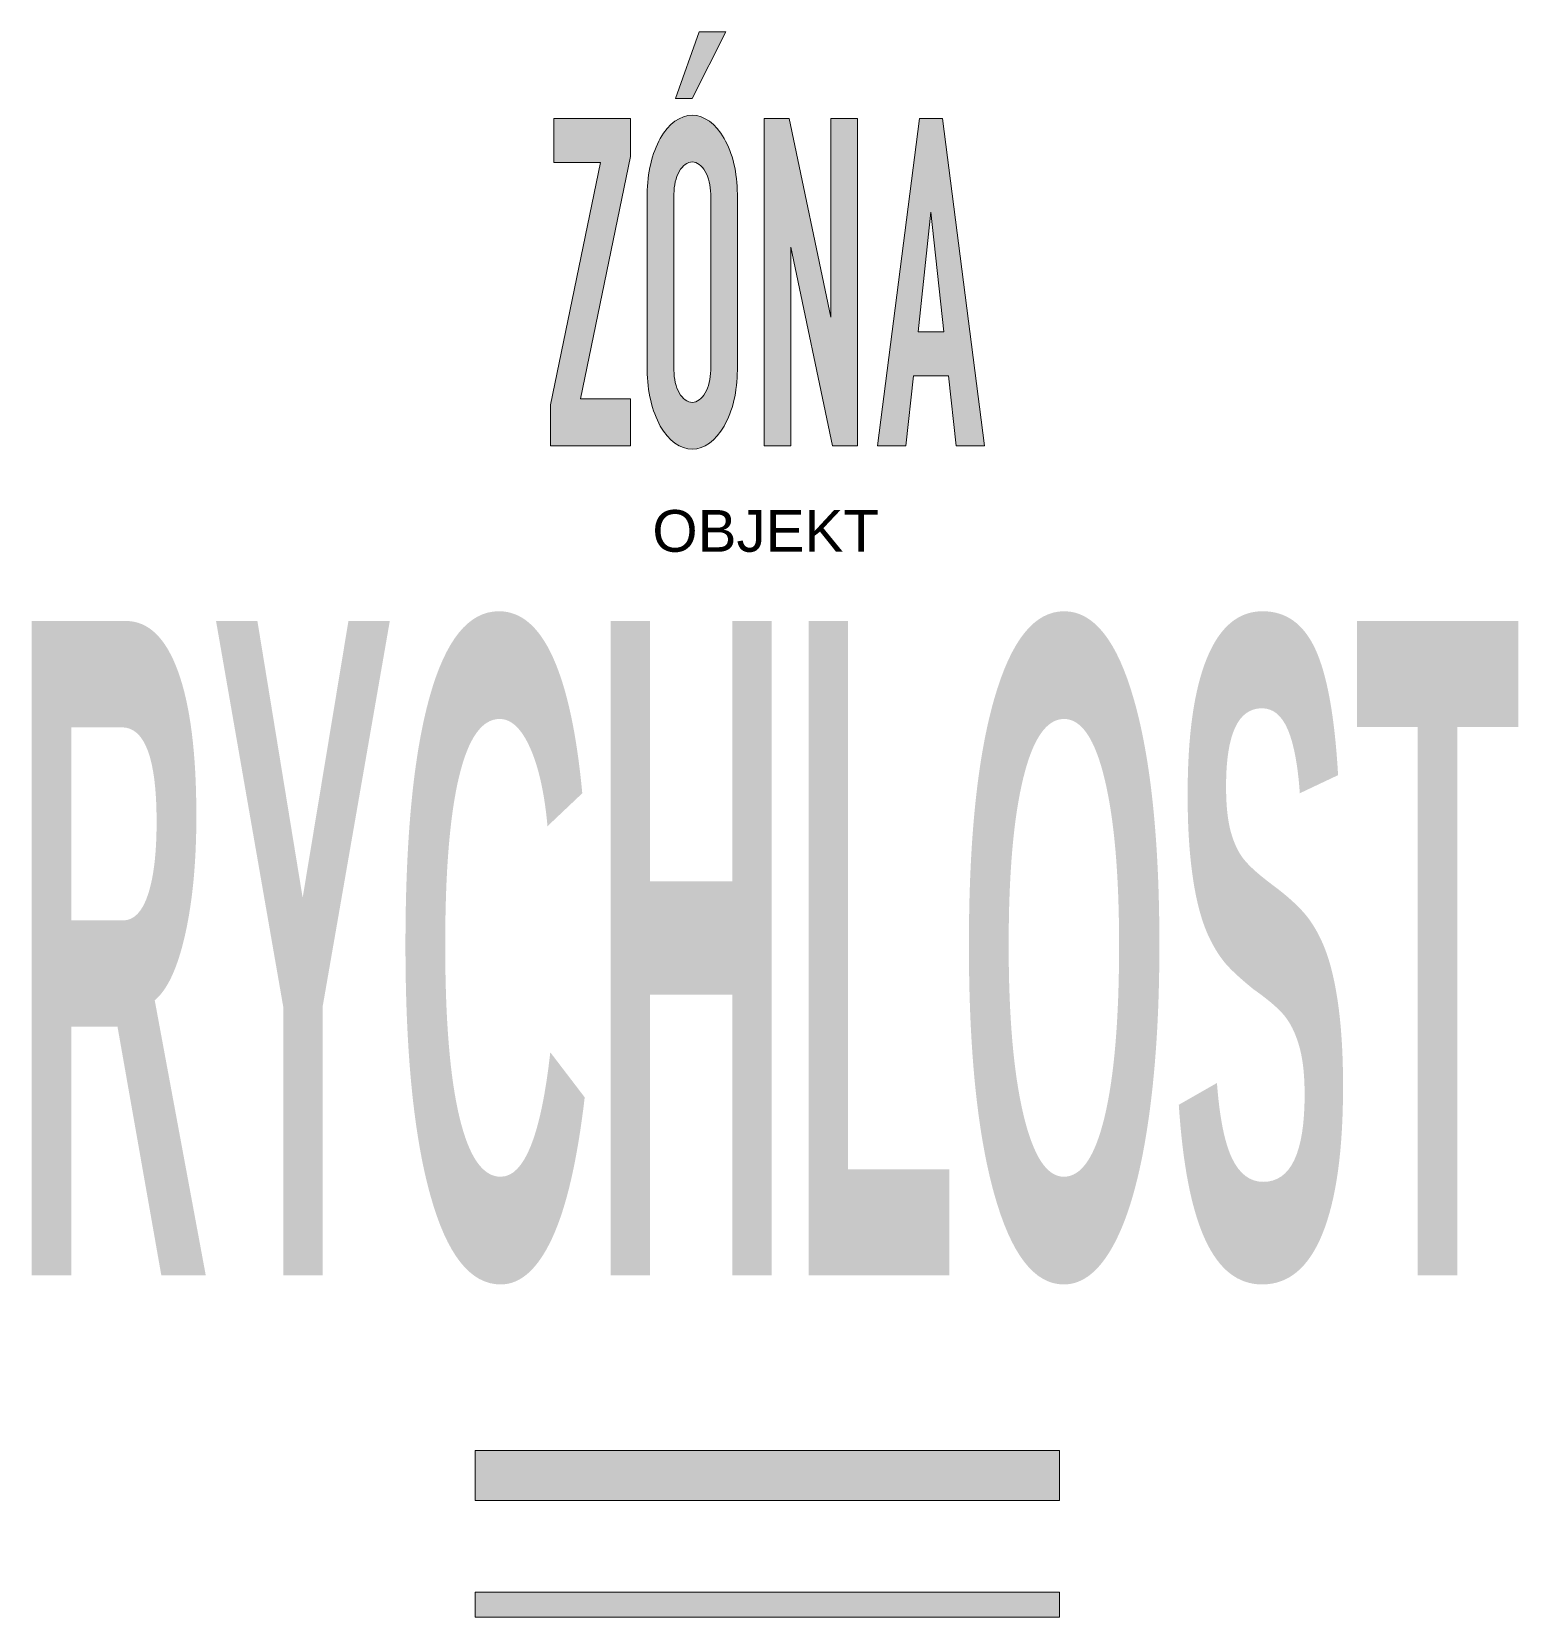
# Model space of a CAD drawing. Header units: metres. Extents: x -4.41 to 4.5, y -6 to 3.5.
import ezdxf
from ezdxf.enums import TextEntityAlignment as Align

# ---------------------------------------------------------------- set-up
doc = ezdxf.new("R2010")
doc.units = ezdxf.units.M
doc.layers.get('Defpoints').update_dxf_attribs({"color": 140, "lineweight": 5})
doc.styles.add('DZ', font='arialbd.ttf')
doc.styles.get("Standard").update_dxf_attribs({"font": 'arial.ttf'})

msp = doc.modelspace()

# ---------------------------------------------------------------- hatches: boundary and pattern name
at = {"lineweight": 0}
h = msp.add_hatch(color=0, dxfattribs=at)
h.dxf.hatch_style = 1
h.paths.add_polyline_path([(-0.2493, 3.5009), (-0.4092, 3.5009), (-0.55, 3.1007), (-0.4494, 3.1007)])
h = msp.add_hatch(color=0, dxfattribs=at)
h.dxf.hatch_style = 1
h.paths.add_polyline_path([(-0.8199, 2.98), (-1.2794, 2.98), (-1.2794, 2.7175), (-0.9999, 2.7175), (-1.2995, 1.2651), (-1.2995, 1.0195), (-0.8199, 1.0195), (-0.8199, 1.3), (-1.1195, 1.3), (-0.8199, 2.7524)])
h = msp.add_hatch(color=0, dxfattribs=at)
h.dxf.hatch_style = 1
edge = h.paths.add_edge_path()
edge.add_spline(control_points=[(-0.1794, 2.528), (-0.1794, 2.6529), (-0.208, 2.7736), (-0.2588, 2.8615)], knot_values=[3, 3, 3, 3, 4, 4, 4, 4], degree=3, periodic=0)
edge.add_spline(control_points=[(-0.2588, 2.8615), (-0.3097, 2.9504), (-0.3785, 3.0002), (-0.4494, 3.0002)], knot_values=[2, 2, 2, 2, 3, 3, 3, 3], degree=3, periodic=0)
edge.add_spline(control_points=[(-0.4494, 3.0002), (-0.5214, 3.0002), (-0.5902, 2.9504), (-0.641, 2.8615)], knot_values=[1, 1, 1, 1, 2, 2, 2, 2], degree=3, periodic=0)
edge.add_spline(control_points=[(-0.641, 2.8615), (-0.6908, 2.7736), (-0.7193, 2.6529), (-0.7193, 2.528)], knot_values=[0, 0, 0, 0, 1, 1, 1, 1], degree=3, periodic=0)
edge.add_line((-0.7193, 2.528), (-0.7193, 1.4726))
edge.add_spline(control_points=[(-0.7193, 1.4726), (-0.7193, 1.3476), (-0.6908, 1.227), (-0.641, 1.138)], knot_values=[3, 3, 3, 3, 4, 4, 4, 4], degree=3, periodic=0)
edge.add_spline(control_points=[(-0.641, 1.138), (-0.5902, 1.0502), (-0.5214, 0.9993), (-0.4494, 0.9993)], knot_values=[2, 2, 2, 2, 3, 3, 3, 3], degree=3, periodic=0)
edge.add_spline(control_points=[(-0.4494, 0.9993), (-0.3785, 0.9993), (-0.3097, 1.0502), (-0.2588, 1.138)], knot_values=[1, 1, 1, 1, 2, 2, 2, 2], degree=3, periodic=0)
edge.add_spline(control_points=[(-0.2588, 1.138), (-0.208, 1.227), (-0.1794, 1.3476), (-0.1794, 1.4726)], knot_values=[0, 0, 0, 0, 1, 1, 1, 1], degree=3, periodic=0)
edge.add_line((-0.1794, 1.4726), (-0.1794, 2.528))
edge = h.paths.add_edge_path(flags=16)
edge.add_spline(control_points=[(-0.3721, 2.6635), (-0.3509, 2.6275), (-0.3393, 2.5788), (-0.3393, 2.528)], knot_values=[3, 3, 3, 3, 4, 4, 4, 4], degree=3, periodic=0)
edge.add_line((-0.3393, 2.528), (-0.3393, 1.4726))
edge.add_spline(control_points=[(-0.3393, 1.4726), (-0.3393, 1.4217), (-0.3509, 1.372), (-0.3721, 1.336)], knot_values=[0, 0, 0, 0, 1, 1, 1, 1], degree=3, periodic=0)
edge.add_spline(control_points=[(-0.3721, 1.336), (-0.3922, 1.3), (-0.4208, 1.2799), (-0.4494, 1.2799)], knot_values=[1, 1, 1, 1, 2, 2, 2, 2], degree=3, periodic=0)
edge.add_spline(control_points=[(-0.4494, 1.2799), (-0.479, 1.2799), (-0.5066, 1.3), (-0.5277, 1.336)], knot_values=[2, 2, 2, 2, 3, 3, 3, 3], degree=3, periodic=0)
edge.add_spline(control_points=[(-0.5277, 1.336), (-0.5478, 1.372), (-0.5595, 1.4217), (-0.5595, 1.4726)], knot_values=[3, 3, 3, 3, 4, 4, 4, 4], degree=3, periodic=0)
edge.add_line((-0.5595, 1.4726), (-0.5595, 2.528))
edge.add_spline(control_points=[(-0.5595, 2.528), (-0.5595, 2.5788), (-0.5478, 2.6275), (-0.5277, 2.6635)], knot_values=[0, 0, 0, 0, 1, 1, 1, 1], degree=3, periodic=0)
edge.add_spline(control_points=[(-0.5277, 2.6635), (-0.5066, 2.6995), (-0.479, 2.7207), (-0.4494, 2.7207)], knot_values=[1, 1, 1, 1, 2, 2, 2, 2], degree=3, periodic=0)
edge.add_spline(control_points=[(-0.4494, 2.7207), (-0.4208, 2.7207), (-0.3922, 2.6995), (-0.3721, 2.6635)], knot_values=[2, 2, 2, 2, 3, 3, 3, 3], degree=3, periodic=0)
h = msp.add_hatch(color=0, dxfattribs=at)
h.dxf.hatch_style = 1
h.paths.add_polyline_path([(-0.0196, 2.98), (-0.0196, 1.0195), (0.1403, 1.0195), (0.1403, 2.2104), (0.3901, 1.0195), (0.5404, 1.0195), (0.5404, 2.98), (0.3806, 2.98), (0.3806, 1.7901), (0.1307, 2.98)])
h = msp.add_hatch(color=0, dxfattribs=at)
h.dxf.hatch_style = 1
h.paths.add_polyline_path([(0.911, 2.98), (0.6611, 1.0195), (0.8305, 1.0195), (0.876, 1.4397), (1.0856, 1.4397), (1.1311, 1.0195), (1.3005, 1.0195), (1.0507, 2.98)])
h.paths.add_polyline_path([(0.9808, 2.42), (1.0581, 1.7023), (0.9035, 1.7023)], flags=16)
h = msp.add_hatch(color=0, dxfattribs=at)
h.dxf.hatch_style = 1
h.paths.add_polyline_path([(1.7504, -5.3007), (1.7504, -5), (-1.7504, -5), (-1.7504, -5.3007)])
h = msp.add_hatch(color=0, dxfattribs=at)
h.dxf.hatch_style = 1
h.paths.add_polyline_path([(1.7504, -6.0004), (1.7504, -5.8501), (-1.7504, -5.8501), (-1.7504, -6.0004)])

# ---------------------------------------------------------------- linework, layer by layer
at = {"color": 0, "lineweight": 0}
for points in [[(-0.55, 3.1007), (-0.4494, 3.1007), (-0.2493, 3.5009), (-0.4092, 3.5009), (-0.55, 3.1007)], [(-1.2995, 1.0195), (-1.2995, 1.2651), (-0.9999, 2.7175), (-1.2794, 2.7175), (-1.2794, 2.98), (-0.8199, 2.98), (-0.8199, 2.7524), (-1.1195, 1.3), (-0.8199, 1.3), (-0.8199, 1.0195), (-1.2995, 1.0195)], [(-0.0196, 1.0195), (-0.0196, 2.98), (0.1307, 2.98), (0.3806, 1.7901), (0.3806, 2.98), (0.5404, 2.98), (0.5404, 1.0195), (0.3901, 1.0195), (0.1403, 2.2104), (0.1403, 1.0195), (-0.0196, 1.0195)], [(0.6611, 1.0195), (0.911, 2.98), (1.0507, 2.98), (1.3005, 1.0195), (1.1311, 1.0195), (1.0856, 1.4397), (0.876, 1.4397), (0.8305, 1.0195), (0.6611, 1.0195)], [(-0.7193, 1.4726), (-0.7193, 2.528), (-0.7193, 1.4726)], [(-0.5595, 1.4726), (-0.5595, 2.528), (-0.5595, 1.4726)], [(-0.3393, 2.528), (-0.3393, 1.4726), (-0.3393, 2.528)], [(-0.1794, 2.528), (-0.1794, 1.4726), (-0.1794, 2.528)], [(0.9035, 1.7023), (0.9808, 2.42), (1.0581, 1.7023), (0.9035, 1.7023)], [(-1.7504, -5.3007), (1.7504, -5.3007), (1.7504, -5), (-1.7504, -5)], [(-1.7504, -5.8501), (1.7504, -5.8501), (1.7504, -6.0004), (-1.7504, -6.0004)]]:
    msp.add_lwpolyline(points, close=True, dxfattribs=at)
for points in [[(-0.7193, 2.528), (-0.7193, 2.6529), (-0.6908, 2.7736), (-0.641, 2.8615), (-0.5902, 2.9504), (-0.5214, 3.0002), (-0.4494, 3.0002), (-0.3785, 3.0002), (-0.3097, 2.9504), (-0.2588, 2.8615), (-0.208, 2.7736), (-0.1794, 2.6529), (-0.1794, 2.528)], [(-0.5595, 2.528), (-0.5595, 2.5788), (-0.5478, 2.6275), (-0.5277, 2.6635), (-0.5066, 2.6995), (-0.479, 2.7207), (-0.4494, 2.7207), (-0.4208, 2.7207), (-0.3922, 2.6995), (-0.3721, 2.6635), (-0.3509, 2.6275), (-0.3393, 2.5788), (-0.3393, 2.528)], [(-0.1794, 1.4726), (-0.1794, 1.3476), (-0.208, 1.227), (-0.2588, 1.138), (-0.3097, 1.0502), (-0.3785, 0.9993), (-0.4494, 0.9993), (-0.5214, 0.9993), (-0.5902, 1.0502), (-0.641, 1.138), (-0.6908, 1.227), (-0.7193, 1.3476), (-0.7193, 1.4726)], [(-0.3393, 1.4726), (-0.3393, 1.4217), (-0.3509, 1.372), (-0.3721, 1.336), (-0.3922, 1.3), (-0.4208, 1.2799), (-0.4494, 1.2799), (-0.479, 1.2799), (-0.5066, 1.3), (-0.5277, 1.336), (-0.5478, 1.372), (-0.5595, 1.4217), (-0.5595, 1.4726)]]:
    msp.add_open_spline(points, degree=3, knots=[0, 0, 0, 0, 1, 1, 1, 2, 2, 2, 3, 3, 3, 4, 4, 4, 4], dxfattribs=at)

# ---------------------------------------------------------------- texts
at = {"color": 0, "lineweight": 0, "style": 'DZ', "width": 0.3}
msp.add_attdef('RYCHLOST', text='RYCHLOST', height=3.92, dxfattribs=at).set_placement((0, -1.9903), align=Align.MIDDLE_CENTER)
at = {"layer": 'Defpoints'}
msp.add_attdef('OBJEKT', text='667-RYCHLOST', height=0.25, dxfattribs=at).set_placement((-0.0098, 0.5097), align=Align.MIDDLE_CENTER)

doc.saveas('drawing.dxf')
